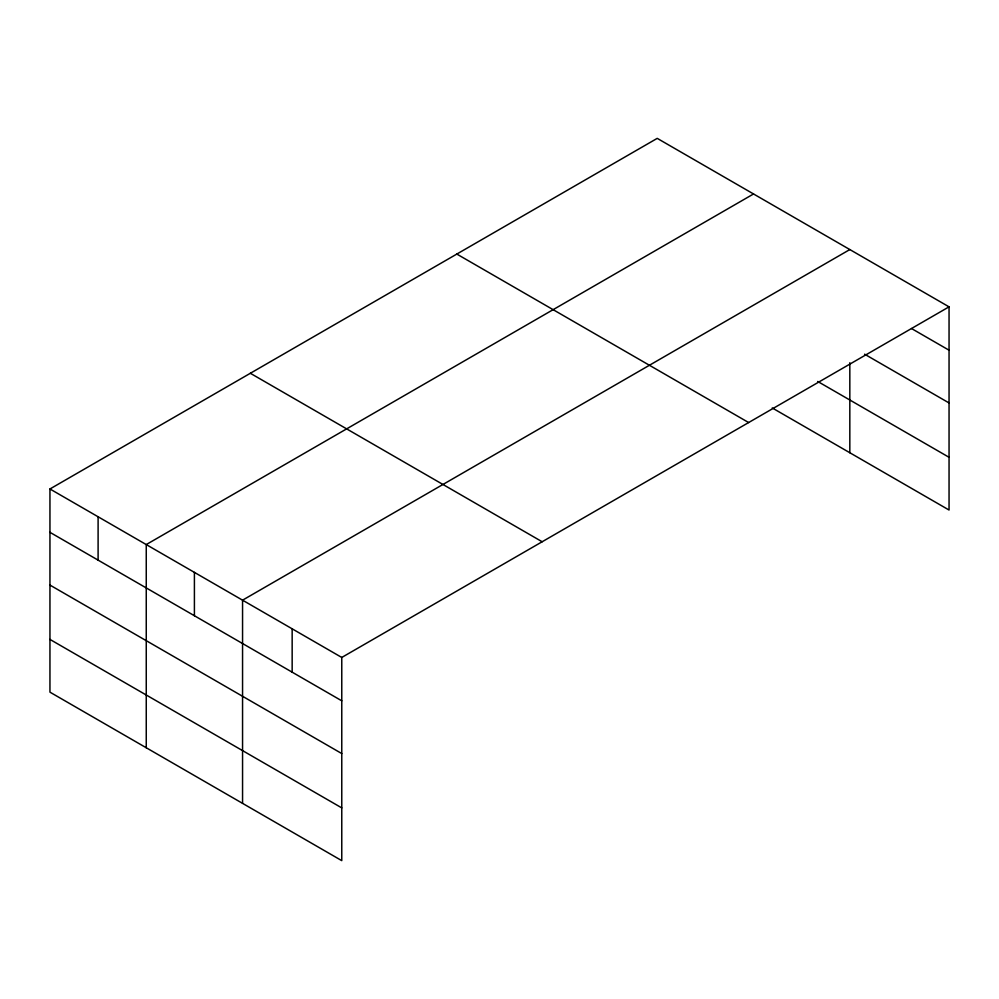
<?xml version="1.0" encoding="UTF-8"?>
<svg xmlns="http://www.w3.org/2000/svg" width="999" height="999" viewBox="0 0 999 999"><rect width="100%" height="100%" fill="white"/><g stroke="black" fill="none" stroke-linecap="round" stroke-linejoin="round"><path stroke-width="1.5" d="M949.05 306.843L657.23 138.362L49.95 488.973L49.95 692.157L341.77 860.639L341.77 657.454L949.05 306.843L949.05 510.027L772.252 407.954M753.533 193.968L146.254 544.567L146.254 747.751M849.824 249.563L242.557 600.174L242.557 803.358M911.513 328.534L949.05 350.199M864.585 354.183L949.05 402.947M817.731 381.468L949.05 457.292M456.83 254.071L748.651 422.552M250.349 373.276L542.17 541.758M49.95 488.973L341.77 657.454M49.95 532.33L341.77 700.811M49.95 585.077L341.77 753.558M49.95 639.41L341.77 807.891M849.824 362.737L849.824 452.747M292.158 628.808L292.158 672.177M194.405 572.377L194.405 615.734M98.102 516.77L98.102 560.127"/></g></svg>
